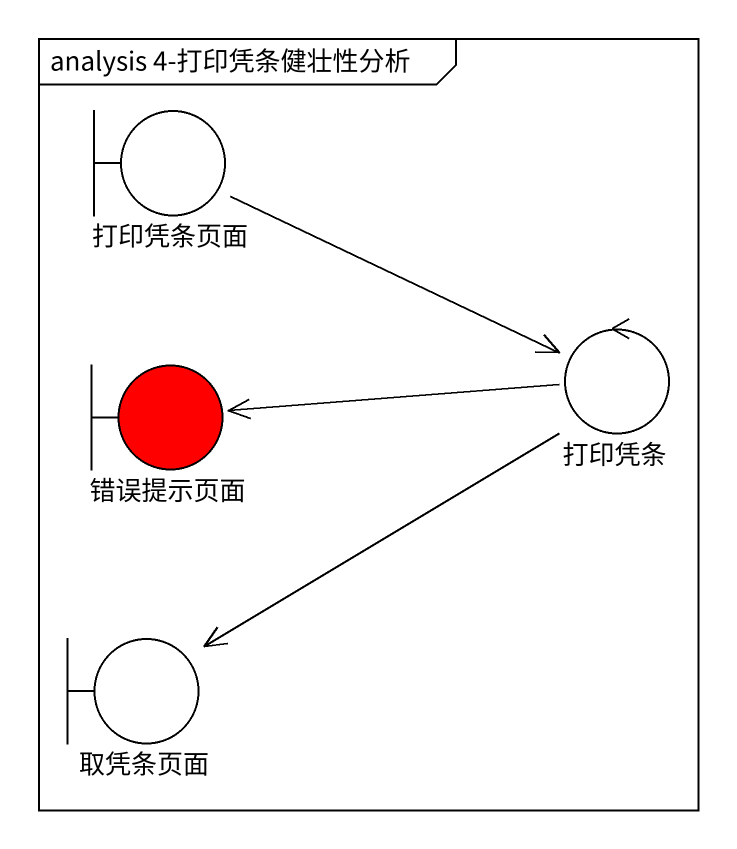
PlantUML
@startuml
mainframe analysis 4-打印凭条健壮性分析
boundary 打印凭条页面
control 打印凭条
boundary 错误提示页面 #FF0000
boundary 取凭条页面
打印凭条页面 -right-> 打印凭条
打印凭条 -left-> 错误提示页面
打印凭条 --> 取凭条页面
@enduml
